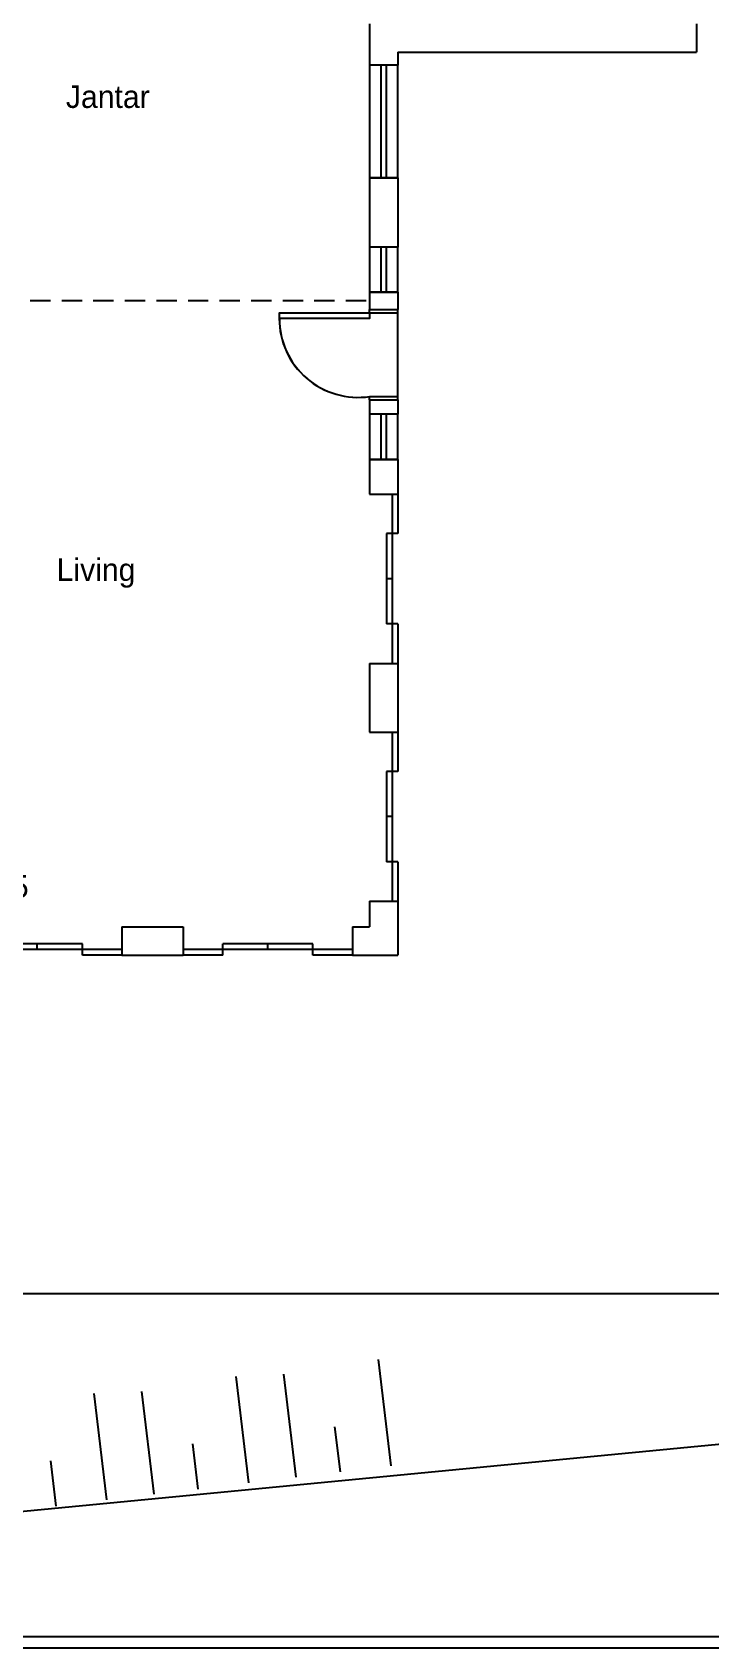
# Model space of a CAD drawing. Extents: x 0 to 58.4, y 0 to 35.7.
# Drawn here: x 25.99 to 32, y 0 to 14.31 of the extents above; entities that cross this region are included whole.
import ezdxf

# ---------------------------------------------------------------- set-up
doc = ezdxf.new("R2010")
doc.units = 0
doc.header["$MEASUREMENT"] = 0
doc.linetypes.add('ACAD_ISO02W100', pattern=[15, 12, -3])
doc.layers.get('0').update_dxf_attribs({"linetype": 'CONTINUOUS'})
doc.layers.get('DEFPOINTS').update_dxf_attribs({"linetype": 'CONTINUOUS'})
for name, color, linetype in [('BLOCO', 5, 'CONTINUOUS'), ('CINZA', 8, 'CONTINUOUS'), ('HACHURA', 1, 'CONTINUOUS'), ('PAREDE', 7, 'CONTINUOUS'), ('PONTILHADO', 8, 'ACAD_ISO02W100')]:
    doc.layers.add(name, color=color, linetype=linetype)
doc.styles.add('PADRÃO', font='', dxfattribs={"height": 0.2})
doc.styles.get('PADRÃO').set_extended_font_data('AvantGarde Bk BT')
doc.dimstyles.new('PADRÃOS', dxfattribs={"dimtxt": 0.15, "dimasz": 0.1, "dimexe": 1.25, "dimexo": 0.625, "dimgap": 0.1, "dimtad": 0, "dimjust": 1, "dimzin": 1, "dimdsep": 46, "dimtxsty": 'PADRÃO', "dimcen": 2.5, "dimse1": 1, "dimse2": 1, "dimsd1": 1, "dimsd2": 1, "dimclrt": 1, "dimadec": 0, "dimazin": 0, "dimtfac": 1, "dimtdec": 4, "dimtmove": 0, "dimatfit": 3, "dimfxl": 1, "dimtolj": 1, "dimtzin": 0, "dimarcsym": 0})

# ---------------------------------------------------------------- blocks, each defined once
blk = doc.blocks.new('J40')
at = {"layer": 'BLOCO'}
for p, q in [((0, 0.25), (0, 0)), ((0.4, 0.25), (0, 0.25)), ((0.4, 0.15), (0, 0.15)), ((0.4, 0), (0.4, 0.25)), ((0, 0.1), (0.4, 0.1)), ((0, 0), (0.4, 0))]:
    blk.add_line(p, q, dxfattribs=at)
blk = doc.blocks.new('J1')
at = {"layer": 'BLOCO'}
for p, q in [((0, 0.25), (0, 0)), ((1, 0.25), (0, 0.25)), ((1, 0.15), (0, 0.15)), ((1, 0), (1, 0.25)), ((0, 0.1), (1, 0.1)), ((0, 0), (1, 0))]:
    blk.add_line(p, q, dxfattribs=at)
blk = doc.blocks.new('P80D25')
at = {"layer": 'BLOCO', "ltscale": 0.015}
for p, q in [((0, 0.25), (0, 0)), ((0, 0.25), (0.03, 0.25)), ((0.03, 0.25), (0.03, 0)), ((0.77, 0.25), (0.77, 0)), ((0.77, 0.25), (0.8, 0.25)), ((0.8, 0.25), (0.8, 0)), ((0, 0), (0.8, 0))]:
    blk.add_line(p, q, dxfattribs=at)
at = {"layer": 'BLOCO'}
blk.add_lwpolyline([(0.77, 0.25), (0.72, 0.25), (0.72, 1.05), (0.77, 1.05)], close=True, dxfattribs=at)
at = {"layer": 'BLOCO', "ltscale": 0.015}
blk.add_arc((0.72, 0.352), 0.698, 90, 188.4445, dxfattribs=at)
blk = doc.blocks.new('*D37')
at = {"layer": 'DEFPOINTS', "color": 0, "linetype": 'ByBlock', "ltscale": 0.015}
for p in [(153.178, 145.322), (153.724, 136.322), (154.101, 136.322)]:
    blk.add_point(p, dxfattribs=at)
at = {"color": 1, "linetype": 'ByBlock', "ltscale": 0.015, "insert": (153.724, 144.755), "char_height": 0.2, "attachment_point": 5, "rotation": 90, "style": 'PADRÃO'}
blk.add_mtext('\\A1;9.00', dxfattribs=at)
blk = doc.blocks.new('*D38')
at = {"layer": 'DEFPOINTS', "color": 0, "linetype": 'ByBlock', "ltscale": 0.015}
for p in [(154.301, 136.678), (150.251, 136.322), (154.301, 136.322)]:
    blk.add_point(p, dxfattribs=at)
at = {"color": 1, "linetype": 'ByBlock', "ltscale": 0.015, "insert": (150.818, 136.678), "char_height": 0.2, "attachment_point": 5, "style": 'PADRÃO'}
blk.add_mtext('\\A1;4.05', dxfattribs=at)

msp = doc.modelspace()

# ---------------------------------------------------------------- linework, layer by layer
at = {"layer": 'BLOCO', "ltscale": 0.015}
for p, q in [((28.985, 11.856), (29.235, 11.856)), ((28.985, 11.826), (28.985, 11.856)), ((28.985, 11.826), (29.235, 11.826)), ((29.235, 11.056), (29.235, 11.856)), ((28.985, 11.086), (29.235, 11.086)), ((28.985, 11.056), (28.985, 11.086)), ((28.985, 11.056), (29.235, 11.056)), ((29.185, 10.221), (29.185, 8.721)), ((29.235, 10.221), (29.235, 9.871)), ((29.135, 9.871), (29.135, 9.071)), ((29.235, 9.871), (29.135, 9.871)), ((29.185, 9.471), (29.135, 9.471)), ((29.235, 9.071), (29.135, 9.071)), ((29.235, 9.071), (29.235, 8.721)), ((29.185, 8.113), (29.185, 6.613)), ((29.235, 8.113), (29.235, 7.763)), ((29.135, 7.763), (29.135, 6.963)), ((29.235, 7.763), (29.135, 7.763)), ((29.185, 7.363), (29.135, 7.363)), ((29.235, 6.963), (29.135, 6.963)), ((29.235, 6.963), (29.235, 6.613)), ((26.788, 6.187), (25.288, 6.187)), ((26.438, 6.237), (25.638, 6.237)), ((26.038, 6.187), (26.038, 6.237)), ((26.438, 6.137), (26.438, 6.237)), ((28.833, 6.187), (27.333, 6.187)), ((28.483, 6.237), (27.683, 6.237)), ((27.683, 6.137), (27.683, 6.237)), ((28.083, 6.187), (28.083, 6.237)), ((28.483, 6.137), (28.483, 6.237)), ((26.788, 6.137), (26.438, 6.137)), ((27.683, 6.137), (27.333, 6.137)), ((28.833, 6.137), (28.483, 6.137))]:
    msp.add_line(p, q, dxfattribs=at)
at = {"layer": 'BLOCO'}
msp.add_lwpolyline([(28.985, 11.826), (28.985, 11.776), (28.185, 11.776), (28.185, 11.826)], close=True, dxfattribs=at)
at = {"layer": 'BLOCO', "ltscale": 0.015}
msp.add_arc((28.882, 11.776), 0.698, 180, 278.4445, dxfattribs=at)
at = {"layer": 'CINZA', "ltscale": 0.015}
for p, q in [((25.135, 3.137), (32.885, 3.137)), ((29.176, 1.61), (29.063, 2.553)), ((23.385, 0.966), (37.808, 2.357)), ((27.915, 1.46), (27.803, 2.402)), ((28.335, 1.51), (28.226, 2.422)), ((26.655, 1.309), (26.542, 2.251)), ((27.075, 1.359), (26.966, 2.271)), ((28.726, 1.557), (28.677, 1.958)), ((27.465, 1.406), (27.417, 1.807)), ((26.205, 1.255), (26.157, 1.656))]:
    msp.add_line(p, q, dxfattribs=at)
at = {"layer": 'PAREDE', "ltscale": 0.015}
for p, q in [((28.985, 14.387), (28.985, 14.022)), ((31.885, 14.387), (31.885, 14.137)), ((29.235, 14.137), (29.235, 14.022)), ((29.235, 14.137), (31.885, 14.137)), ((29.235, 14.022), (28.985, 14.022)), ((29.235, 13.022), (28.985, 13.022)), ((28.985, 13.022), (28.985, 12.409)), ((29.235, 13.022), (29.235, 12.409)), ((29.235, 12.409), (28.985, 12.409)), ((29.235, 12.009), (28.985, 12.009)), ((28.985, 12.009), (28.985, 11.856)), ((29.235, 12.009), (29.235, 11.856)), ((28.985, 11.856), (29.235, 11.856)), ((28.985, 11.056), (29.235, 11.056)), ((28.985, 11.056), (28.985, 10.928)), ((29.235, 11.056), (29.235, 10.928)), ((29.235, 10.928), (28.985, 10.928)), ((29.235, 10.528), (28.985, 10.528)), ((28.985, 10.528), (28.985, 10.221)), ((29.235, 10.528), (29.235, 10.221)), ((28.985, 10.221), (29.235, 10.221)), ((28.985, 8.721), (29.235, 8.721)), ((28.985, 8.721), (28.985, 8.113)), ((29.235, 8.721), (29.235, 8.113)), ((28.985, 8.113), (29.235, 8.113)), ((28.985, 6.613), (29.235, 6.613)), ((28.985, 6.613), (28.985, 6.387)), ((29.235, 6.613), (29.235, 6.137)), ((26.788, 6.387), (26.788, 6.137)), ((26.788, 6.387), (27.333, 6.387)), ((27.333, 6.387), (27.333, 6.137)), ((28.833, 6.387), (28.833, 6.137)), ((28.833, 6.387), (28.985, 6.387)), ((26.788, 6.137), (27.333, 6.137)), ((28.833, 6.137), (29.235, 6.137))]:
    msp.add_line(p, q, dxfattribs=at)
at = {"layer": 'PAREDE'}
for points in [[(0, 0), (47.47, 0), (47.47, 33.08), (0, 33.08)], [(0.1, 0.1), (47.37, 0.1), (47.37, 32.98), (0.1, 32.98)]]:
    msp.add_lwpolyline(points, close=True, dxfattribs=at)
at = {"layer": 'PONTILHADO', "ltscale": 0.015}
msp.add_line((25.135, 11.937), (28.985, 11.937), dxfattribs=at)

# ---------------------------------------------------------------- block references
at = {"layer": 'BLOCO', "ltscale": 0.015}
for name, p, rotation in [('J1', (29.235, 13.022), 90), ('J40', (29.235, 12.009), 90), ('P80D25', (29.235, 11.056), 90), ('J40', (29.235, 10.528), 89.99999999999594)]:
    msp.add_blockref(name, p, dxfattribs=dict(at, rotation=rotation))

# ---------------------------------------------------------------- texts
at = {"layer": 'HACHURA', "ltscale": 0.015, "style": 'PADRÃO'}
for s, p in [('Jantar', (26.292, 13.642)), ('Living', (26.21, 9.451))]:
    msp.add_text(s, height=0.2, dxfattribs=at).set_placement(p)

# ---------------------------------------------------------------- dimensions: what is measured, and where the dimension line sits
at = {"layer": 'HACHURA', "ltscale": 0.015}
dim = msp.add_linear_dim(base=(28.608, 6.387), p1=(28.062, 15.387), p2=(28.985, 6.387), angle=90, dimstyle='PADRÃOS', dxfattribs=at)
dim.commit()
dim.dimension.update_dxf_attribs({"geometry": '*D37', "text_midpoint": (28.608, 14.821), "insert": (-125.117, -129.934)})
dim = msp.add_linear_dim(base=(29.185, 6.743), p1=(25.135, 6.387), p2=(29.185, 6.387), dimstyle='PADRÃOS', dxfattribs=at)
dim.commit()
dim.dimension.update_dxf_attribs({"geometry": '*D38', "text_midpoint": (25.701, 6.743), "insert": (-125.117, -129.934)})

doc.saveas('drawing.dxf')
